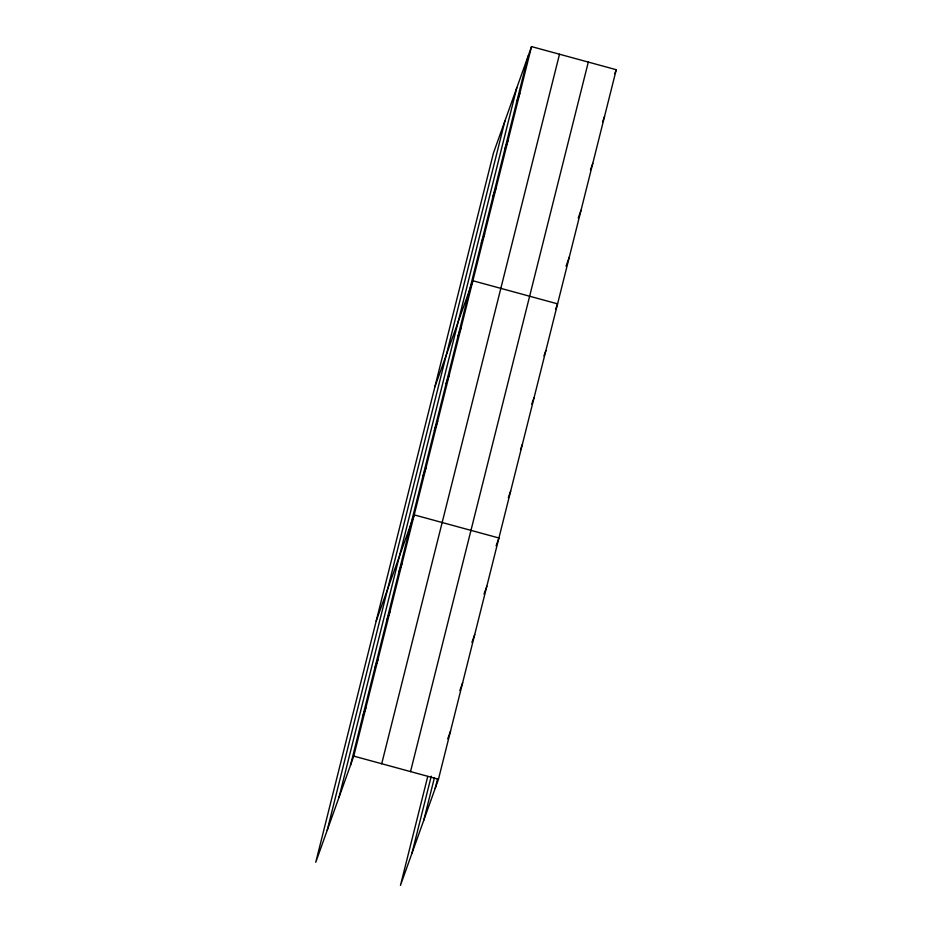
<?xml version="1.0" encoding="UTF-8"?>
<svg xmlns="http://www.w3.org/2000/svg" width="932" height="932" viewBox="0 0 932 932"><rect width="100%" height="100%" fill="white"/><g stroke="black" fill="none" stroke-linecap="round" stroke-linejoin="round"><path stroke-width="1.4" d="M327.202 830.272L504.993 120.764M339.015 797.303L516.794 87.783M350.479 765.288L528.258 55.78M531.543 46.6L493.529 152.778L315.75 862.286L353.764 756.108L531.543 46.6L616.25 69.714L438.471 779.222L400.457 885.4L427.741 776.496M381.712 763.739L559.503 54.231M410.523 771.603L588.302 62.083M411.921 853.386L431.26 776.193M423.722 820.416L434.428 777.684M435.186 788.402L437.609 778.756M516.526 102.602L519.811 93.433M504.795 149.435L508.08 140.254M493.051 196.256L496.348 187.087M481.32 243.089L484.605 233.909M434.86 386.908L472.873 280.742L557.581 303.855L555.705 309.098M457.857 336.743L461.142 327.563M446.125 383.576L449.41 374.396M434.394 430.398L437.679 421.217M422.65 477.231L425.936 468.05M376.19 621.05L414.204 514.883L498.923 537.997L496.104 545.861M398.838 572.306L402.123 563.126M386.745 620.549L390.03 611.369M374.652 668.792L377.938 659.623M362.56 717.046L365.845 707.866M614.84 73.651L616.25 69.714M602.643 121.789L604.519 116.547M590.445 169.927L592.787 163.368M578.236 218.065L581.055 210.201M566.039 266.202L569.324 257.022M543.973 355.931L545.849 350.677M531.776 404.069L534.118 397.51M520.51 449.585L522.386 444.343M508.301 497.723L510.654 491.164M484.011 594.103L486.83 586.24M471.918 642.358L474.738 634.482M459.837 690.6L462.645 682.737M447.744 738.843L450.564 730.979M353.764 756.108L438.471 779.222"/></g></svg>
